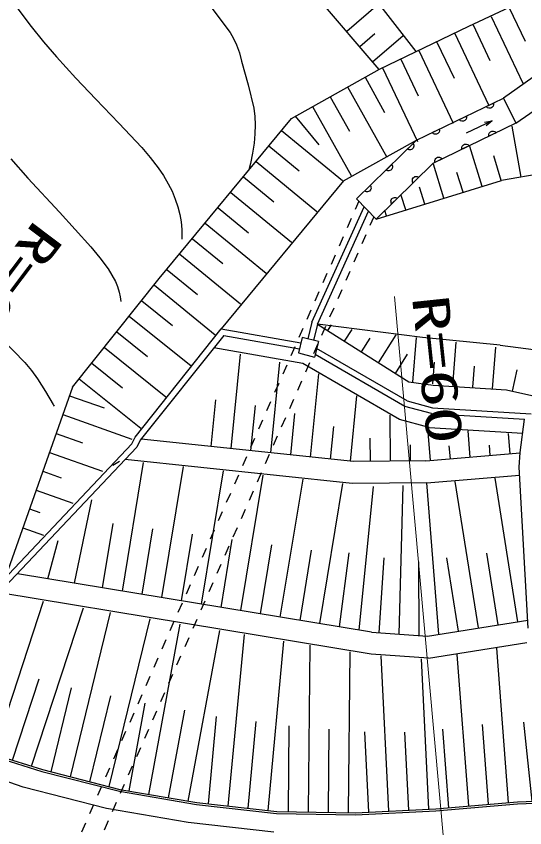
# Model space of a CAD drawing. Units: millimetres, scale not verified. Extents: x 40000 to 680000, y 20000 to 380000.
# Drawn here: x 321627 to 347036, y 280916 to 321470 of the extents above; entities that cross this region are included whole.
import ezdxf
from ezdxf.enums import TextEntityAlignment as Align

# ---------------------------------------------------------------- set-up
doc = ezdxf.new("R2010")
doc.units = ezdxf.units.MM
doc.header["$LTSCALE"] = 1000
doc.linetypes.add('CHAIN', pattern=[18.5, 12, -1.5, 3.5, -1.5])
for name, color, linetype, lineweight in [('M-BGD', 7, 'Continuous', 25), ('M-BMK', 2, 'CHAIN', 13), ('M-STR-HTXT', 7, 'Continuous', 13)]:
    doc.layers.add(name, color=color, linetype=linetype, lineweight=lineweight)
doc.styles.add('ＭＳ ゴシック', font='')
doc.styles.get('ＭＳ ゴシック').set_extended_font_data('MS Gothic')

msp = doc.modelspace()

# ---------------------------------------------------------------- linework, layer by layer
at = {"layer": 'M-BGD'}
for p, q in [((341617, 319714), (330951, 333342)), ((334199, 325302), (339749, 318809)), ((344240, 320981), (351237, 324247)), ((331206, 322146), (332315, 320652)), ((338146, 320719), (339717, 322072)), ((321654, 321908), (322375, 320956)), ((346258, 321892), (347050, 320219)), ((345355, 321464), (346938, 318119)), ((322375, 320956), (322994, 320185)), ((339778, 318825), (344240, 320981)), ((344451, 321037), (345293, 319257)), ((332315, 320652), (332491, 320351)), ((338799, 319961), (339547, 320606)), ((339451, 319204), (340947, 320492)), ((343547, 320609), (345231, 317050)), ((322994, 320185), (323637, 319433)), ((332491, 320351), (332639, 320038)), ((332639, 320038), (332778, 319635)), ((342644, 320181), (343501, 318370)), ((332778, 319635), (332889, 319219)), ((341740, 319754), (343454, 316132)), ((323637, 319433), (324607, 318373)), ((332889, 319219), (333211, 318045)), ((340836, 319326), (341708, 317484)), ((335375, 316365), (339778, 318825)), ((339933, 318899), (341677, 315214)), ((324607, 318373), (325601, 317330)), ((339055, 318421), (340036, 316665)), ((347741, 318627), (345979, 317380)), ((333211, 318045), (333502, 316870)), ((338182, 317934), (340144, 314422)), ((325601, 317330), (326754, 316132)), ((337309, 317446), (338274, 315719)), ((341624, 315276), (345979, 317380)), ((345108, 316959), (345468, 317133)), ((345108, 316959), (345468, 317133)), ((345468, 317133), (345473, 317085)), ((345468, 317133), (345473, 317085)), ((345979, 317380), (346588, 316120)), ((346588, 316120), (348277, 317307)), ((333502, 316870), (333550, 316464)), ((336437, 316958), (338367, 313504)), ((345141, 316924), (345108, 316959)), ((345141, 316924), (345108, 316959)), ((345180, 316900), (345141, 316924)), ((345180, 316900), (345141, 316924)), ((345234, 316877), (345180, 316900)), ((345234, 316877), (345180, 316900)), ((345284, 316875), (345234, 316877)), ((345284, 316875), (345234, 316877)), ((345333, 316882), (345284, 316875)), ((345333, 316882), (345284, 316875)), ((345389, 316909), (345333, 316882)), ((345389, 316909), (345333, 316882)), ((345425, 316942), (345389, 316909)), ((345425, 316942), (345389, 316909)), ((345454, 316983), (345425, 316942)), ((345454, 316983), (345425, 316942)), ((345470, 317040), (345454, 316983)), ((345470, 317040), (345454, 316983)), ((345473, 317085), (345470, 317040)), ((345473, 317085), (345470, 317040)), ((328770, 308364), (335375, 316365)), ((333550, 316464), (333568, 316049)), ((335564, 316471), (336751, 315038)), ((343758, 316307), (344118, 316481)), ((343758, 316307), (344118, 316481)), ((344104, 316331), (344074, 316290)), ((344104, 316331), (344074, 316290)), ((344120, 316387), (344104, 316331)), ((344120, 316387), (344104, 316331)), ((344118, 316481), (344123, 316433)), ((344118, 316481), (344123, 316433)), ((344123, 316433), (344120, 316387)), ((344123, 316433), (344120, 316387)), ((326754, 316132), (327896, 314903)), ((333568, 316049), (333556, 315592)), ((346588, 316120), (342440, 314116)), ((343791, 316272), (343758, 316307)), ((343791, 316272), (343758, 316307)), ((343830, 316247), (343791, 316272)), ((343830, 316247), (343791, 316272)), ((343884, 316225), (343830, 316247)), ((343884, 316225), (343830, 316247)), ((343934, 316222), (343884, 316225)), ((343934, 316222), (343884, 316225)), ((343983, 316229), (343934, 316222)), ((343983, 316229), (343934, 316222)), ((344039, 316256), (343983, 316229)), ((344039, 316256), (343983, 316229)), ((344074, 316290), (344039, 316256)), ((344074, 316290), (344039, 316256)), ((345403, 316251), (344116, 315621)), ((345019, 316183), (345403, 316251)), ((345019, 316183), (345403, 316251)), ((345403, 316251), (345114, 315990)), ((345403, 316251), (345114, 315990)), ((346849, 313436), (346405, 315978)), ((333556, 315592), (333514, 315134)), ((334878, 315760), (337926, 313261)), ((342407, 315655), (342767, 315829)), ((342407, 315655), (342767, 315829)), ((342441, 315620), (342407, 315655)), ((342441, 315620), (342407, 315655)), ((342479, 315595), (342441, 315620)), ((342479, 315595), (342441, 315620)), ((342534, 315572), (342479, 315595)), ((342534, 315572), (342479, 315595)), ((342584, 315570), (342534, 315572)), ((342584, 315570), (342534, 315572)), ((342633, 315577), (342584, 315570)), ((342633, 315577), (342584, 315570)), ((342688, 315604), (342633, 315577)), ((342688, 315604), (342633, 315577)), ((342724, 315638), (342688, 315604)), ((342724, 315638), (342688, 315604)), ((342753, 315679), (342724, 315638)), ((342753, 315679), (342724, 315638)), ((342769, 315735), (342753, 315679)), ((342769, 315735), (342753, 315679)), ((342767, 315829), (342773, 315780)), ((342767, 315829), (342773, 315780)), ((342773, 315780), (342769, 315735)), ((342773, 315780), (342769, 315735)), ((345242, 315521), (345246, 315566)), ((345242, 315521), (345246, 315566)), ((345248, 315473), (345242, 315521)), ((345248, 315473), (345242, 315521)), ((345246, 315566), (345262, 315623)), ((345246, 315566), (345262, 315623)), ((345608, 315647), (345248, 315473)), ((345608, 315647), (345248, 315473)), ((345262, 315623), (345291, 315663)), ((345262, 315623), (345291, 315663)), ((345291, 315663), (345327, 315697)), ((345291, 315663), (345327, 315697)), ((345327, 315697), (345383, 315724)), ((345327, 315697), (345383, 315724)), ((345383, 315724), (345432, 315731)), ((345383, 315724), (345432, 315731)), ((345432, 315731), (345482, 315729)), ((345432, 315731), (345482, 315729)), ((345482, 315729), (345536, 315706)), ((345482, 315729), (345536, 315706)), ((345536, 315706), (345574, 315681)), ((345536, 315706), (345574, 315681)), ((345574, 315681), (345608, 315647)), ((345574, 315681), (345608, 315647)), ((333514, 315134), (333435, 314623)), ((337980, 313247), (341624, 315276)), ((341624, 315276), (338628, 312337)), ((341175, 314835), (341460, 315115)), ((341175, 314835), (341460, 315115)), ((341460, 315115), (341481, 315071)), ((341460, 315115), (341481, 315071)), ((327896, 314903), (328315, 314410)), ((334244, 314987), (335766, 313739)), ((341218, 314813), (341175, 314835)), ((341218, 314813), (341175, 314835)), ((341262, 314802), (341218, 314813)), ((341262, 314802), (341218, 314813)), ((341321, 314798), (341262, 314802)), ((341321, 314798), (341262, 314802)), ((341369, 314811), (341321, 314798)), ((341369, 314811), (341321, 314798)), ((341413, 314834), (341369, 314811)), ((341413, 314834), (341369, 314811)), ((341457, 314877), (341413, 314834)), ((341457, 314877), (341413, 314834)), ((341480, 314921), (341457, 314877)), ((341480, 314921), (341457, 314877)), ((341495, 314969), (341480, 314921)), ((341495, 314969), (341480, 314921)), ((341481, 315071), (341492, 315027)), ((341481, 315071), (341492, 315027)), ((341492, 315027), (341495, 314969)), ((341492, 315027), (341495, 314969)), ((343892, 314869), (343896, 314914)), ((343892, 314869), (343896, 314914)), ((343898, 314820), (343892, 314869)), ((343898, 314820), (343892, 314869)), ((343896, 314914), (343912, 314970)), ((343896, 314914), (343912, 314970)), ((344258, 314994), (343898, 314820)), ((344258, 314994), (343898, 314820)), ((343912, 314970), (343941, 315011)), ((343912, 314970), (343941, 315011)), ((343941, 315011), (343977, 315045)), ((343941, 315011), (343977, 315045)), ((343977, 315045), (344032, 315072)), ((343977, 315045), (344032, 315072)), ((344032, 315072), (344081, 315079)), ((344032, 315072), (344081, 315079)), ((344081, 315079), (344131, 315076)), ((344081, 315079), (344131, 315076)), ((344131, 315076), (344186, 315054)), ((344131, 315076), (344186, 315054)), ((344186, 315054), (344224, 315029)), ((344186, 315054), (344224, 315029)), ((344224, 315029), (344258, 314994)), ((344224, 315029), (344258, 314994)), ((344909, 312969), (344296, 314958)), ((321351, 314339), (322204, 313378)), ((328315, 314410), (328713, 313896)), ((333435, 314623), (333326, 314113)), ((342546, 314261), (342562, 314318)), ((342907, 314342), (342547, 314168)), ((342562, 314318), (342591, 314359)), ((342591, 314359), (342626, 314393)), ((342626, 314393), (342682, 314420)), ((342682, 314420), (342731, 314427)), ((342731, 314427), (342781, 314424)), ((342781, 314424), (342835, 314401)), ((342835, 314401), (342874, 314377)), ((342874, 314377), (342907, 314342)), ((345864, 313263), (345485, 314496)), ((328713, 313896), (328981, 313505)), ((333326, 314113), (333243, 313797)), ((333611, 314213), (336654, 311718)), ((342440, 314116), (339607, 311336)), ((340104, 313785), (340390, 314065)), ((340104, 313785), (340390, 314065)), ((340390, 314065), (340411, 314021)), ((340390, 314065), (340411, 314021)), ((340424, 313918), (340410, 313870)), ((340424, 313918), (340410, 313870)), ((340411, 314021), (340421, 313977)), ((340411, 314021), (340421, 313977)), ((340421, 313977), (340424, 313918)), ((340421, 313977), (340424, 313918)), ((342998, 312380), (342475, 314078)), ((342542, 314216), (342546, 314261)), ((342547, 314168), (342542, 314216)), ((345876, 313275), (351518, 314251)), ((328981, 313505), (329224, 313096)), ((333243, 313797), (333224, 313728)), ((340147, 313763), (340104, 313785)), ((340147, 313763), (340104, 313785)), ((340192, 313752), (340147, 313763)), ((340192, 313752), (340147, 313763)), ((340250, 313747), (340192, 313752)), ((340250, 313747), (340192, 313752)), ((340299, 313761), (340250, 313747)), ((340299, 313761), (340250, 313747)), ((340343, 313783), (340299, 313761)), ((340343, 313783), (340299, 313761)), ((340387, 313827), (340343, 313783)), ((340387, 313827), (340343, 313783)), ((340410, 313870), (340387, 313827)), ((340410, 313870), (340387, 313827)), ((343954, 312675), (343647, 313669)), ((322204, 313378), (323792, 311672)), ((329224, 313096), (329412, 312724)), ((337981, 313241), (331875, 305844)), ((332977, 313440), (334496, 312195)), ((339607, 311336), (345877, 313267)), ((341420, 313296), (341435, 313344)), ((341423, 313237), (341420, 313296)), ((341434, 313193), (341423, 313237)), ((341455, 313149), (341434, 313193)), ((341435, 313344), (341458, 313387)), ((341740, 313429), (341455, 313149)), ((341458, 313387), (341502, 313431)), ((341502, 313431), (341546, 313453)), ((341546, 313453), (341594, 313467)), ((341594, 313467), (341653, 313463)), ((341653, 313463), (341697, 313452)), ((341697, 313452), (341740, 313429)), ((329412, 312724), (329575, 312332)), ((339034, 312735), (339319, 313015)), ((339034, 312735), (339319, 313015)), ((339077, 312712), (339034, 312735)), ((339077, 312712), (339034, 312735)), ((339121, 312701), (339077, 312712)), ((339121, 312701), (339077, 312712)), ((339180, 312697), (339121, 312701)), ((339180, 312697), (339121, 312701)), ((339228, 312711), (339180, 312697)), ((339228, 312711), (339180, 312697)), ((339272, 312733), (339228, 312711)), ((339272, 312733), (339228, 312711)), ((339316, 312776), (339272, 312733)), ((339316, 312776), (339272, 312733)), ((339339, 312820), (339316, 312776)), ((339339, 312820), (339316, 312776)), ((339319, 313015), (339340, 312971)), ((339319, 313015), (339340, 312971)), ((339354, 312868), (339339, 312820)), ((339354, 312868), (339339, 312820)), ((339340, 312971), (339351, 312927)), ((339340, 312971), (339351, 312927)), ((339351, 312927), (339354, 312868)), ((339351, 312927), (339354, 312868)), ((342043, 312086), (341781, 312935)), ((329575, 312332), (329702, 311953)), ((332343, 312667), (335382, 310176)), ((338628, 312337), (339607, 311336)), ((340350, 312246), (340364, 312293)), ((340350, 312246), (340364, 312293)), ((340364, 312293), (340387, 312337)), ((340364, 312293), (340387, 312337)), ((340670, 312379), (340384, 312099)), ((340670, 312379), (340384, 312099)), ((340387, 312337), (340432, 312381)), ((340387, 312337), (340432, 312381)), ((340432, 312381), (340476, 312403)), ((340432, 312381), (340476, 312403)), ((340476, 312403), (340524, 312416)), ((340476, 312403), (340524, 312416)), ((340524, 312416), (340583, 312412)), ((340524, 312416), (340583, 312412)), ((340583, 312412), (340627, 312401)), ((340583, 312412), (340627, 312401)), ((340627, 312401), (340670, 312379)), ((340627, 312401), (340670, 312379)), ((341087, 311792), (340866, 312509)), ((329702, 311953), (329800, 311562)), ((331709, 311894), (333227, 310650)), ((336403, 306177), (339005, 311952)), ((338741, 312222), (338563, 311816)), ((340353, 312187), (340350, 312246)), ((340353, 312187), (340350, 312246)), ((340364, 312143), (340353, 312187)), ((340364, 312143), (340353, 312187)), ((340384, 312099), (340364, 312143)), ((340384, 312099), (340364, 312143)), ((323792, 311672), (325359, 309944)), ((329800, 311562), (329863, 311195)), ((336687, 306077), (339230, 311722)), ((339494, 311452), (339300, 311008)), ((340132, 311498), (340048, 311769)), ((329863, 311195), (329896, 310821)), ((331075, 311121), (334110, 308633)), ((338361, 311358), (338160, 310901)), ((329896, 310821), (329901, 310581)), ((329901, 310581), (329894, 310336)), ((330442, 310348), (331957, 309106)), ((337959, 310443), (337758, 309985)), ((339098, 310551), (338897, 310093)), ((325359, 309944), (325796, 309405)), ((329808, 309575), (332838, 307090)), ((337556, 309527), (337355, 309070)), ((338696, 309635), (338495, 309178)), ((325796, 309405), (326216, 308841)), ((326216, 308841), (326412, 308536)), ((329174, 308802), (330690, 307559)), ((338294, 308720), (338092, 308262)), ((324438, 302934), (328770, 308364)), ((326412, 308536), (326579, 308218)), ((326579, 308218), (326685, 307957)), ((337154, 308612), (336953, 308154)), ((326685, 307957), (326764, 307681)), ((328540, 308028), (331572, 305543)), ((337891, 307804), (337690, 307347)), ((326764, 307681), (326812, 307451)), ((326812, 307451), (326853, 307219)), ((336752, 307696), (336550, 307239)), ((327911, 307252), (329442, 306020)), ((336349, 306781), (336148, 306323)), ((337489, 306889), (337287, 306431)), ((327284, 306473), (330348, 304009)), ((327564, 300440), (331875, 305844)), ((331875, 305844), (335851, 305144)), ((335947, 305866), (335746, 305408)), ((336403, 306177), (336192, 305348)), ((336687, 306077), (336482, 305274)), ((336687, 306077), (341249, 303194)), ((341933, 305415), (336687, 306077)), ((337086, 305973), (336885, 305516)), ((337189, 305760), (337377, 306057)), ((338034, 305226), (338411, 305821)), ((326658, 305694), (328192, 304460)), ((331998, 305517), (327820, 300280)), ((331998, 305517), (335777, 304853)), ((335921, 305417), (335723, 304643)), ((336725, 305212), (335921, 305417)), ((338880, 304692), (339320, 305389)), ((339725, 304158), (340606, 305553)), ((341445, 303179), (341626, 305423)), ((345807, 305034), (341933, 305415)), ((320927, 305339), (322054, 304164)), ((336684, 305058), (336483, 304600)), ((336725, 305212), (336527, 304437)), ((343438, 303018), (343612, 305180)), ((345807, 305034), (351811, 304229)), ((326031, 304915), (329101, 302446)), ((335943, 304113), (331501, 304894)), ((332360, 299868), (332827, 304581)), ((335544, 304950), (335343, 304492)), ((335723, 304643), (336527, 304437)), ((341044, 301975), (336559, 304565)), ((341161, 302254), (336636, 304867)), ((340570, 303624), (341171, 304575)), ((345431, 302857), (345599, 304938)), ((322054, 304164), (322383, 303765)), ((334349, 299659), (334798, 304191)), ((342441, 303098), (342528, 304179)), ((322383, 303765), (322691, 303343)), ((325405, 304136), (326942, 302899)), ((335142, 304035), (334941, 303577)), ((340772, 301324), (335943, 304113)), ((336281, 304143), (336080, 303685)), ((344434, 302937), (344518, 303978)), ((346420, 302733), (346661, 303806)), ((322691, 303343), (323095, 302712)), ((324778, 303357), (327854, 300883)), ((336336, 299436), (336748, 303595)), ((334740, 303119), (334538, 302661)), ((335879, 303227), (335678, 302769)), ((341249, 303194), (342461, 303041)), ((342461, 303041), (346118, 302801)), ((324438, 302934), (321125, 293547)), ((323095, 302712), (323475, 302063)), ((346118, 302801), (348407, 302288)), ((324286, 302503), (326014, 301893)), ((331366, 299973), (331597, 302304)), ((334337, 302204), (334136, 301746)), ((335477, 302312), (335275, 301854)), ((338326, 299239), (338649, 302498)), ((341161, 302254), (342421, 301908)), ((323475, 302063), (323495, 302028)), ((323495, 302028), (323517, 301989)), ((333355, 299764), (333577, 302011)), ((342371, 301611), (341044, 301975)), ((342421, 301908), (347364, 301608)), ((323953, 301560), (327410, 300340)), ((335074, 301396), (334873, 300938)), ((335343, 299554), (335547, 301614)), ((340324, 299236), (340310, 301541)), ((342256, 300917), (340772, 301324)), ((342371, 301611), (347024, 301328)), ((346808, 299674), (347024, 301328)), ((333935, 301288), (333733, 300831)), ((337331, 299338), (337492, 300967)), ((342256, 300917), (346933, 300632)), ((323621, 300617), (324945, 300150)), ((342323, 299267), (342186, 300887)), ((344315, 299435), (344204, 300749)), ((346308, 299603), (346221, 300626)), ((320970, 293286), (327406, 300110)), ((327406, 300110), (327564, 300440)), ((327820, 300280), (327657, 299938)), ((338473, 299224), (327869, 300342)), ((333532, 300373), (333331, 299915)), ((334672, 300481), (334471, 300023)), ((339325, 299230), (339317, 300382)), ((327657, 299938), (321049, 292933)), ((341324, 299243), (341319, 300055)), ((343319, 299351), (343264, 300008)), ((345311, 299519), (345268, 300030)), ((323288, 299675), (325936, 298740)), ((338419, 298124), (327073, 299320)), ((333130, 299457), (332929, 299000)), ((334269, 299565), (334068, 299108)), ((342089, 299247), (346806, 299645)), ((346749, 298939), (346808, 299674)), ((326449, 299043), (326786, 299241)), ((326932, 292745), (327993, 299173)), ((328904, 292420), (329984, 298963)), ((342089, 299247), (338473, 299224)), ((347210, 290894), (346749, 298939)), ((322955, 298732), (323875, 298407)), ((330877, 292094), (331976, 298753)), ((332727, 298542), (332526, 298084)), ((332850, 291768), (333968, 298543)), ((333867, 298650), (333666, 298192)), ((342139, 298148), (346772, 298539)), ((334823, 291443), (335960, 298333)), ((336795, 291117), (337952, 298123)), ((342139, 298148), (338419, 298124)), ((342745, 290586), (342139, 298148)), ((344719, 290900), (343554, 298217)), ((346694, 291215), (345552, 298386)), ((322622, 297789), (324462, 297140)), ((333464, 297734), (333263, 297277)), ((338768, 290792), (339470, 297965)), ((340756, 290595), (340954, 298018)), ((324540, 293140), (325410, 297309)), ((332325, 297626), (332124, 297169)), ((322290, 296846), (322805, 296664)), ((331923, 296711), (331721, 296253)), ((333062, 296819), (332861, 296361)), ((325945, 292908), (326476, 296122)), ((321957, 295904), (322988, 295540)), ((327918, 292582), (328458, 295854)), ((331520, 295796), (331319, 295338)), ((332660, 295903), (332458, 295446)), ((323206, 293360), (323722, 295274)), ((329891, 292257), (330440, 295586)), ((331864, 291931), (332423, 295319)), ((331118, 294880), (330916, 294422)), ((332257, 294988), (332056, 294530)), ((333836, 291606), (334405, 295051)), ((335809, 291280), (336387, 294783)), ((337782, 290954), (338265, 294659)), ((345707, 291058), (345136, 294643)), ((331855, 294073), (331654, 293615)), ((339759, 290664), (340018, 294413)), ((341753, 290526), (341745, 294206)), ((343732, 290743), (343149, 294402)), ((339384, 290690), (321689, 293611)), ((330715, 293965), (330514, 293507)), ((330313, 293049), (330112, 292591)), ((331452, 293157), (331251, 292699)), ((339369, 289589), (320788, 292656)), ((320485, 284595), (322996, 292237)), ((329910, 292134), (329709, 291676)), ((331050, 292242), (330849, 291784)), ((322392, 283991), (324991, 291905)), ((324336, 283464), (326342, 291679)), ((326274, 282971), (328320, 291349)), ((329508, 291218), (329307, 290761)), ((330647, 291326), (330446, 290868)), ((342182, 290496), (347188, 291294)), ((328248, 282587), (329825, 291098)), ((330219, 282246), (331797, 290769)), ((330245, 290411), (330044, 289953)), ((332220, 282001), (333026, 290569)), ((339384, 290690), (342182, 290496)), ((329106, 290303), (328904, 289845)), ((334208, 281784), (335004, 290248)), ((336225, 281710), (336312, 290036)), ((342231, 289391), (347138, 290172)), ((338225, 281676), (338308, 289711)), ((342231, 289391), (339369, 289589)), ((344236, 282006), (343665, 289569)), ((346227, 282181), (345646, 289884)), ((328703, 289387), (328502, 288930)), ((329843, 289495), (329641, 289038)), ((340238, 281750), (339868, 289504)), ((342235, 281845), (341876, 289365)), ((321438, 284293), (322773, 288358)), ((328301, 288472), (328099, 288014)), ((329440, 288580), (329239, 288122)), ((323367, 283710), (324393, 287912)), ((327898, 287556), (327697, 287099)), ((329038, 287664), (328837, 287207)), ((325305, 283217), (326353, 287510)), ((327263, 282757), (328074, 287135)), ((328635, 286749), (328434, 286291)), ((329234, 282416), (330043, 286789)), ((327496, 286641), (327295, 286183)), ((331226, 282109), (331638, 286485)), ((333214, 281892), (333622, 286230)), ((335226, 281727), (335271, 286014)), ((345232, 282094), (344931, 286071)), ((347404, 282240), (346998, 286197)), ((327093, 285726), (326892, 285268)), ((328233, 285834), (328032, 285376)), ((337225, 281693), (337268, 285841)), ((339239, 281702), (339048, 285716)), ((341237, 281797), (341050, 285694)), ((343240, 281919), (342944, 285838)), ((319034, 284949), (322903, 283725)), ((319067, 285044), (322933, 283820)), ((326691, 284810), (326490, 284352)), ((327830, 284918), (327629, 284460)), ((321978, 282952), (317318, 284535)), ((326289, 283895), (326087, 283437)), ((327428, 284003), (327227, 283545)), ((322903, 283725), (326785, 282739)), ((322933, 283820), (326802, 282837)), ((327026, 283087), (326824, 282629)), ((326136, 281879), (321978, 282952)), ((325886, 282979), (325685, 282521)), ((326785, 282739), (330634, 282073)), ((326802, 282837), (330648, 282172)), ((346667, 282219), (348669, 282276)), ((325484, 282064), (325282, 281606)), ((330213, 281177), (326136, 281879)), ((326623, 282172), (326422, 281714)), ((330634, 282073), (334639, 281637)), ((330648, 282172), (334645, 281736)), ((338579, 281670), (342595, 281862)), ((342595, 281862), (346667, 282219)), ((342601, 281763), (346673, 282120)), ((346673, 282120), (348672, 282176)), ((334639, 281637), (338581, 281570)), ((334645, 281736), (338579, 281670)), ((338581, 281570), (342601, 281763)), ((325081, 281148), (324880, 280691)), ((326221, 281256), (326020, 280799)), ((334501, 280696), (330213, 281177))]:
    msp.add_line(p, q, dxfattribs=at)
at = {"layer": 'M-BMK'}
msp.add_arc((337410, 339944), 62623, 237.42061, 275.33035, dxfattribs=at)
at = {"layer": 'M-STR-HTXT'}
msp.add_line((343227, 277592), (340533, 307463), dxfattribs=at)

# ---------------------------------------------------------------- texts
at = {"layer": 'M-STR-HTXT', "style": 'ＭＳ ゴシック', "width": 1.5}
for rotation, p in [(233, (322155, 311690)), (276, (340852, 307392))]:
    msp.add_text('R=60', height=1833, rotation=rotation, dxfattribs=at).set_placement(p, align=Align.BOTTOM_LEFT)

doc.saveas('drawing.dxf')
